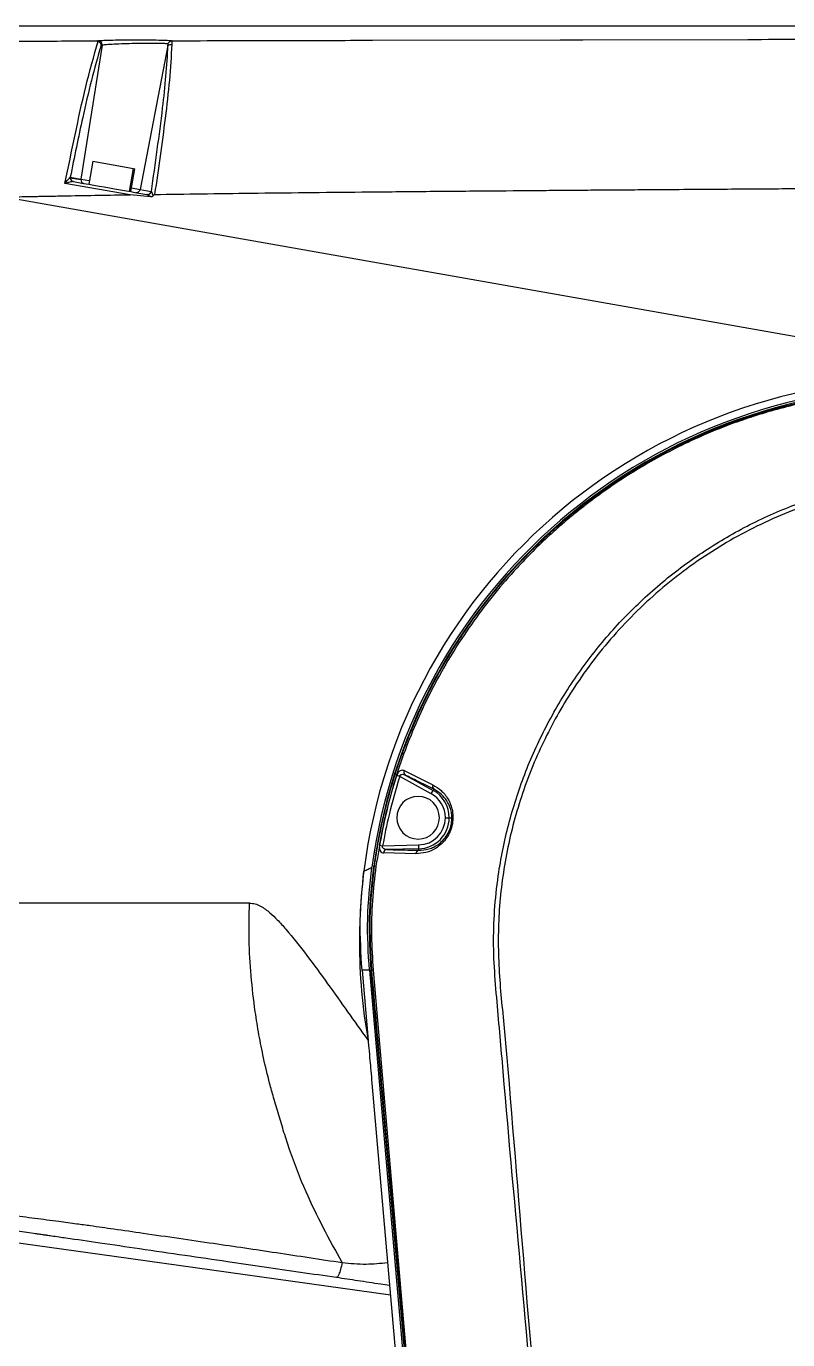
# Model space of a CAD drawing. Header units: millimetres. Extents: x -13464 to 9471, y -517 to 17126.
# Drawn here: x 6673.9 to 6772, y 1248.8 to 1418 of the extents above; entities that cross this region are included whole.
import ezdxf

# ---------------------------------------------------------------- set-up
doc = ezdxf.new("R2010")
doc.units = ezdxf.units.MM

msp = doc.modelspace()

# ---------------------------------------------------------------- linework, layer by layer
at = {"color": 7, "linetype": 'Continuous', "lineweight": 25}
for p, q in [((6777.34, 1418.05), (6599.34, 1418.05)), ((6618.37, 1416.14), (6673.86, 1416.14)), ((6683.64, 1415.61), (6680.9, 1398.36)), ((6682.94, 1416.16), (6683.16, 1416.18)), ((6683.65, 1415.69), (6683.49, 1415.67)), ((6683.49, 1415.67), (6683.5, 1415.59)), ((6683.64, 1415.61), (6683.5, 1415.59)), ((6692.12, 1415.56), (6688.52, 1397.02)), ((6718.48, 1416.24), (6766.81, 1416.36)), ((6682.44, 1400.64), (6681.92, 1397.68)), ((6682.44, 1400.64), (6687.69, 1399.71)), ((6679.54, 1398.6), (6680.9, 1398.36)), ((6679.54, 1398.53), (6680.89, 1398.29)), ((6680.9, 1398.36), (6682, 1398.17)), ((6687.17, 1396.76), (6687.69, 1399.71)), ((6687.33, 1396.73), (6687.85, 1399.68)), ((6687.69, 1399.71), (6687.85, 1399.68)), ((6687.25, 1396.33), (6678.85, 1397.8)), ((6679.93, 1398.03), (6679.92, 1398.03)), ((6687.42, 1397.21), (6688.52, 1397.02)), ((6688.52, 1397.02), (6689.96, 1396.76)), ((6671.05, 1396.05), (6832.74, 1367.53)), ((6689.91, 1396.07), (6687.25, 1396.33)), ((6722.55, 1322.11), (6726.24, 1320.28)), ((6721.98, 1321.36), (6721.59, 1321.48)), ((6726.04, 1319.13), (6721.98, 1321.36)), ((6722.69, 1321.54), (6726.28, 1319.56)), ((6726.04, 1319.13), (6726.28, 1319.56)), ((6726.37, 1319.72), (6726.28, 1319.56)), ((6727.86, 1316.05), (6728.36, 1316.05)), ((6728.36, 1316.05), (6728.69, 1316.05)), ((6719.37, 1312.51), (6719.77, 1312.43)), ((6719.77, 1312.43), (6724.42, 1312.53)), ((6724.43, 1312.03), (6720.3, 1311.94)), ((6724.43, 1312.03), (6724.42, 1312.53)), ((6724.43, 1311.85), (6724.43, 1312.03)), ((6724.06, 1311.41), (6719.91, 1311.51)), ((6702.62, 1305.04), (6602.73, 1305.05)), ((6717.12, 1296.4), (6717.91, 1287.34)), ((6718.07, 1296.38), (6723.52, 1234.07)), ((6723.76, 1234.09), (6718.31, 1296.38)), ((6718.55, 1296.39), (6722.14, 1254.93)), ((6718.39, 1281.84), (6722.58, 1233.99)), ((6722.14, 1254.93), (6723.92, 1234.41))]:
    msp.add_line(p, q, dxfattribs=at)
at = {"color": 7, "linetype": 'Continuous', "lineweight": 25, "flags": 128}
for points in [[(6718.48, 1416.24), (6745.55, 1416.3), (6766.81, 1416.36)], [(6718.64, 1309.79), (6718.69, 1309.81), (6718.73, 1309.83)], [(6718.07, 1296.38), (6717.53, 1296.39), (6717.12, 1296.4)], [(6718.39, 1296.37), (6718.35, 1296.37), (6718.31, 1296.38)], [(6630.22, 1267.19), (6685.18, 1259.53), (6720.78, 1254.57)]]:
    msp.add_lwpolyline(points, dxfattribs=at)
at = {"color": 7, "linetype": 'Continuous', "lineweight": 25}
for centre, radius, start, end in [((6683.15, 1415.69), 0.496, 359.6018, 88.3197), ((6683.13, 1415.68), 0.517, 352.1514, 0.5183), ((6680.02, 1398.52), 0.5, 171.136, 258.0958), ((6680.05, 1398.52), 0.517, 170.9643, 179.3401), ((6680.02, 1398.51), 0.488, 178.4938, 259.2085), ((6681.41, 1398.28), 0.517, 170.9643, 179.3401), ((6681.38, 1398.27), 0.488, 178.4938, 259.2085), ((6688.04, 1397.1), 0.491, 260.9872, 349.999), ((6689.47, 1396.85), 0.491, 260.9872, 349.999), ((6689.49, 1396.86), 0.506, 262.785, 348.0942), ((6789.34, 1300.05), 72.56, 0.7897, 172.7781), ((6789.34, 1300.05), 71.61, 0.4093, 172.2912), ((6789.34, 1300.05), 71.37, 0.4093, 172.155), ((6722.96, 1321.91), 0.453, 153.9257, 233.7634), ((6724.34, 1316.05), 2.75, 0, 180), ((6724.34, 1316.05), 3.52, 0, 61.1713), ((6726.64, 1320.08), 0.447, 153.4315, 232.8317), ((6724.34, 1316.05), 4.02, 0, 61.1713), ((6724.34, 1316.05), 2.75, 180, 0), ((6724.34, 1316.05), 3.52, 271.1713, 0), ((6724.34, 1316.05), 4.02, 271.1713, 0), ((6720.36, 1311.5), 0.453, 98.3023, 177.9555), ((6724.51, 1311.41), 0.446, 99.7385, 179.039), ((6789.34, 1300.05), 72.56, 172.7781, 180), ((6717.09, 1296.76), 13.17, 82.0646, 82.8516), ((6789.34, 1300.05), 72.56, 180, 190.0836), ((6721.44, 1263.27), 33.25, 94.9863, 95.2582), ((6723.92, 1234.5), 20.51, 94.9895, 95.3191)]:
    msp.add_arc(centre, radius, start, end, dxfattribs=at)
for points, knots in [([(6673.86, 1416.14), (6675.38, 1416.14), (6676.95, 1416.14), (6678.9, 1416.15), (6680.41, 1416.15), (6681.87, 1416.15), (6682.94, 1416.16)], [0, 0, 0, 0, 0.499524, 0.517284, 0.647363, 1, 1, 1, 1]), ([(6678.85, 1397.8), (6679.28, 1399.89), (6680.15, 1404.07), (6681.49, 1410.36), (6682.58, 1414.2), (6683.12, 1416.12)], [0, 0, 0, 0, 0.331566, 0.66492, 1, 1, 1, 1]), ([(6683.5, 1415.59), (6683.07, 1414.11), (6682.22, 1411.14), (6680.92, 1405.38), (6680.05, 1401.17), (6679.53, 1398.6)], [0, 0, 0, 0, 0.280092, 0.559763, 1, 1, 1, 1]), ([(6683.12, 1416.12), (6683.09, 1416.13), (6683.03, 1416.15), (6682.97, 1416.15), (6682.94, 1416.16)], [0, 0, 0, 0, 0.487336, 1, 1, 1, 1]), ([(6683.12, 1416.12), (6683.16, 1416.1), (6683.26, 1416.05), (6683.37, 1415.94), (6683.46, 1415.81), (6683.48, 1415.72), (6683.49, 1415.67)], [0, 0, 0, 0, 0.237929, 0.49978, 0.721685, 1, 1, 1, 1]), ([(6683.16, 1416.18), (6683.31, 1416.2), (6683.63, 1416.23), (6684.65, 1416.27), (6686.15, 1416.3), (6688, 1416.31), (6689.84, 1416.3), (6691.3, 1416.27), (6692.26, 1416.23), (6692.54, 1416.19), (6692.67, 1416.18)], [0, 0, 0, 0, 0.100183, 0.219128, 0.355029, 0.501193, 0.646999, 0.782095, 0.900275, 1, 1, 1, 1]), ([(6692.13, 1415.78), (6691.96, 1415.79), (6691.6, 1415.82), (6690.59, 1415.84), (6689.31, 1415.84), (6687.89, 1415.82), (6686.43, 1415.78), (6685.14, 1415.73), (6684.13, 1415.67), (6683.8, 1415.63), (6683.64, 1415.61)], [0, 0, 0, 0, 0.121872, 0.250391, 0.362807, 0.500418, 0.625422, 0.750382, 0.882253, 1, 1, 1, 1]), ([(6689.98, 1396.75), (6690.24, 1398.56), (6690.75, 1402.16), (6691.41, 1407.15), (6691.9, 1411.68), (6692.05, 1414.27), (6692.12, 1415.56)], [0, 0, 0, 0, 0.280118, 0.560195, 0.780072, 1, 1, 1, 1]), ([(6692.62, 1415.71), (6692.53, 1414.19), (6692.35, 1411.14), (6691.78, 1406.23), (6691.11, 1401.31), (6690.64, 1398.02), (6690.4, 1396.37)], [0, 0, 0, 0, 0.251409, 0.502116, 0.751483, 1, 1, 1, 1]), ([(6692.12, 1415.56), (6692.12, 1415.6), (6692.12, 1415.68), (6692.13, 1415.75), (6692.13, 1415.78)], [0, 0, 0, 0, 0.56, 1, 1, 1, 1]), ([(6692.12, 1415.56), (6692.14, 1415.59), (6692.19, 1415.64), (6692.33, 1415.69), (6692.48, 1415.72), (6692.57, 1415.71), (6692.62, 1415.71)], [0, 0, 0, 0, 0.273321, 0.561646, 0.786679, 1, 1, 1, 1]), ([(6692.13, 1415.78), (6692.15, 1415.83), (6692.19, 1415.93), (6692.31, 1416.05), (6692.46, 1416.15), (6692.57, 1416.17), (6692.63, 1416.18)], [0, 0, 0, 0, 0.250077, 0.500333, 0.750383, 1, 1, 1, 1]), ([(6692.63, 1416.18), (6692.63, 1416.09), (6692.63, 1415.94), (6692.62, 1415.78), (6692.62, 1415.71)], [0, 0, 0, 0, 0.559999, 1, 1, 1, 1]), ([(6692.67, 1416.18), (6692.66, 1416.18), (6692.65, 1416.18), (6692.64, 1416.18), (6692.63, 1416.18)], [0, 0, 0, 0, 0.5600017, 1, 1, 1, 1]), ([(6692.67, 1416.18), (6697.49, 1416.19), (6706.09, 1416.21), (6714.7, 1416.23), (6718.48, 1416.24)], [0, 0, 0, 0, 0.5599995, 1, 1, 1, 1]), ([(6766.81, 1416.36), (6769.2, 1416.36), (6772.32, 1416.37), (6775.83, 1416.38), (6776.96, 1416.38), (6777.36, 1416.38)], [0, 0, 0, 0, 0.680373, 0.885279, 1, 1, 1, 1]), ([(6678.85, 1397.8), (6678.99, 1397.97), (6679.18, 1398.22), (6679.39, 1398.46), (6679.48, 1398.56), (6679.51, 1398.59), (6679.53, 1398.6)], [0, 0, 0, 0, 0.54163, 0.78941, 0.900814, 1, 1, 1, 1]), ([(6679.53, 1398.6), (6679.53, 1398.6), (6679.54, 1398.6), (6679.54, 1398.6), (6679.54, 1398.6)], [0, 0, 0, 0, 0.56, 1, 1, 1, 1]), ([(6679.92, 1398.03), (6679.9, 1398.03), (6679.85, 1398.03), (6679.7, 1398.01), (6679.37, 1397.94), (6679.07, 1397.86), (6678.85, 1397.8)], [0, 0, 0, 0, 0.099146, 0.210515, 0.458283, 1, 1, 1, 1]), ([(6679.93, 1398.03), (6681.7, 1397.72), (6684.85, 1397.17), (6688.01, 1396.61), (6689.4, 1396.36)], [0, 0, 0, 0, 0.56, 1, 1, 1, 1]), ([(6689.96, 1396.76), (6689.96, 1396.76), (6689.97, 1396.76), (6689.98, 1396.76), (6689.98, 1396.75)], [0, 0, 0, 0, 0.5600003, 1, 1, 1, 1]), ([(6689.98, 1396.75), (6690, 1396.73), (6690.02, 1396.67), (6690.09, 1396.47), (6690.15, 1396.3), (6690.19, 1396.17)], [0, 0, 0, 0, 0.215653, 0.460858, 1, 1, 1, 1]), ([(6690.4, 1396.37), (6692.41, 1396.4), (6696.57, 1396.46), (6703.03, 1396.54), (6709.92, 1396.62), (6717.25, 1396.69), (6725.01, 1396.77), (6732.68, 1396.83), (6738.76, 1396.88), (6743.13, 1396.92), (6746.23, 1396.94), (6749.41, 1396.97), (6752.96, 1396.99), (6756.98, 1397.02), (6761.37, 1397.05), (6765.67, 1397.08), (6769.79, 1397.11), (6773.11, 1397.13), (6775.76, 1397.16), (6777.44, 1397.18), (6778.83, 1397.13), (6779.59, 1397.08), (6779.96, 1397.05)], [0, 0, 0, 0, 0.067217, 0.139302, 0.216256, 0.298079, 0.384771, 0.476331, 0.554863, 0.588414, 0.622966, 0.658519, 0.695074, 0.741855, 0.793039, 0.842344, 0.885889, 0.931051, 0.953556, 0.974534, 0.987425, 1, 1, 1, 1]), ([(6671.05, 1396.05), (6671.19, 1396.05), (6671.6, 1396.05), (6672.95, 1396.08), (6674.18, 1396.1), (6675.19, 1396.12), (6675.39, 1396.13), (6676.04, 1396.14), (6677.33, 1396.16), (6681.18, 1396.24), (6684.55, 1396.29), (6687.25, 1396.33)], [0, 0, 0, 0, 0.025639, 0.075852, 0.25, 0.254532, 0.262233, 0.287144, 0.375001, 0.500001, 1, 1, 1, 1]), ([(6689.43, 1396.36), (6689.42, 1396.36), (6689.41, 1396.36), (6689.4, 1396.36), (6689.4, 1396.36)], [0, 0, 0, 0, 0.559999, 1, 1, 1, 1]), ([(6689.91, 1396.07), (6689.81, 1396.13), (6689.67, 1396.22), (6689.51, 1396.32), (6689.45, 1396.34), (6689.43, 1396.36)], [0, 0, 0, 0, 0.5387354, 0.7832498, 1, 1, 1, 1]), ([(6690.19, 1396.17), (6690.18, 1396.16), (6690.15, 1396.12), (6690.08, 1396.08), (6690, 1396.06), (6689.94, 1396.07), (6689.91, 1396.07)], [0, 0, 0, 0, 0.223815, 0.448459, 0.700702, 1, 1, 1, 1]), ([(6690.4, 1396.37), (6690.4, 1396.37), (6690.38, 1396.37), (6690.34, 1396.36), (6690.27, 1396.3), (6690.23, 1396.23), (6690.19, 1396.17)], [0, 0, 0, 0, 0.081255, 0.169762, 0.382079, 1, 1, 1, 1]), ([(6718.73, 1309.83), (6718.89, 1310.89), (6719.25, 1313.25), (6720.08, 1317.1), (6720.98, 1320.34), (6721.77, 1322.79), (6722.29, 1324.26), (6722.86, 1325.78), (6723.48, 1327.35), (6724.17, 1328.96), (6724.92, 1330.6), (6725.75, 1332.28), (6726.58, 1333.88), (6727.47, 1335.47), (6728.46, 1337.16), (6729.7, 1339.12), (6731.2, 1341.33), (6732.82, 1343.52), (6734.54, 1345.67), (6736.39, 1347.81), (6738.47, 1350.02), (6740.55, 1352.05), (6742.6, 1353.89), (6744.81, 1355.75), (6747.57, 1357.86), (6750.94, 1360.16), (6754.63, 1362.37), (6758.26, 1364.24), (6761.46, 1365.68), (6766.07, 1367.52), (6772.43, 1369.46), (6780.83, 1371.04), (6786.51, 1371.24), (6789.35, 1371.33)], [0, 0, 0, 0, 0.031599, 0.070115, 0.115545, 0.130253, 0.145561, 0.161469, 0.177978, 0.195088, 0.212798, 0.231109, 0.25002, 0.265659, 0.284807, 0.307466, 0.333634, 0.363312, 0.387481, 0.414494, 0.446394, 0.476328, 0.499998, 0.527287, 0.561227, 0.601816, 0.647083, 0.687465, 0.721743, 0.749917, 0.833279, 0.91664, 1, 1, 1, 1]), ([(6789.35, 1371.22), (6788.81, 1371.22), (6787.41, 1371.21), (6784.8, 1371.09), (6781.18, 1370.78), (6777.28, 1370.21), (6773.5, 1369.44), (6770.24, 1368.6), (6767.22, 1367.68), (6763.07, 1366.22), (6757.82, 1363.93), (6751.84, 1360.58), (6747.93, 1357.89), (6745.84, 1356.28), (6745.19, 1355.77), (6744.54, 1355.26), (6743.91, 1354.73), (6743.28, 1354.2), (6742.81, 1353.8), (6742.4, 1353.44), (6741.94, 1353.03), (6740.06, 1351.33), (6737.37, 1348.65), (6734.15, 1344.93), (6731.48, 1341.42), (6729.02, 1337.75), (6726.1, 1332.74), (6723.09, 1326.26), (6720.38, 1318.19), (6719.4, 1312.61), (6718.91, 1309.81)], [0, 0, 0, 0, 0.015652, 0.041254, 0.076923, 0.122556, 0.157364, 0.190563, 0.221507, 0.250222, 0.320094, 0.389969, 0.451607, 0.45969, 0.467773, 0.475858, 0.483942, 0.492027, 0.500112, 0.502088, 0.508202, 0.518097, 0.576818, 0.619882, 0.662799, 0.706471, 0.750084, 0.833226, 0.916411, 1, 1, 1, 1]), ([(6758.91, 1178.31), (6757.06, 1180.7), (6753.37, 1185.46), (6748.55, 1193.11), (6744.75, 1201.34), (6742.18, 1210.06), (6740.82, 1219.03), (6739.03, 1242.94), (6736.7, 1266.78), (6734.68, 1290.63), (6733.83, 1299.58), (6734.41, 1307.86), (6735.89, 1315.22), (6737.96, 1321.67), (6740.73, 1327.84), (6744.18, 1333.66), (6748.25, 1339.07), (6752.91, 1343.98), (6758.08, 1348.34), (6763.71, 1352.1), (6769.72, 1355.21), (6776.06, 1357.62), (6782.64, 1359.35), (6787.14, 1359.87), (6789.39, 1360.14)], [0, 0, 0, 0, 0.041881, 0.083578, 0.125178, 0.167243, 0.209251, 0.250848, 0.500012, 0.54154, 0.583161, 0.624659, 0.656044, 0.687263, 0.718382, 0.749757, 0.780974, 0.812095, 0.843473, 0.874692, 0.905827, 0.937238, 0.968587, 1, 1, 1, 1]), ([(6789.44, 1359.48), (6786.47, 1359.12), (6780.54, 1358.38), (6771.99, 1355.62), (6763.95, 1351.69), (6756.6, 1346.58), (6750.09, 1340.45), (6744.83, 1333.73), (6740.77, 1326.74), (6737.79, 1319.67), (6735.76, 1312.29), (6734.67, 1304.7), (6734.6, 1297.03), (6735.41, 1289.4), (6737.54, 1264.25), (6739.41, 1239.02), (6742.19, 1213.76), (6744.05, 1206.06), (6746.77, 1198.65), (6750.39, 1191.67), (6754.7, 1185.06), (6757.9, 1180.88), (6759.51, 1178.78)], [0, 0, 0, 0, 0.041659, 0.083375, 0.124776, 0.166334, 0.207836, 0.249275, 0.284992, 0.320434, 0.356132, 0.391704, 0.427184, 0.462979, 0.498803, 0.779662, 0.816456, 0.853459, 0.890031, 0.926429, 0.963082, 1, 1, 1, 1]), ([(6722.55, 1322.11), (6722.47, 1322.13), (6722.31, 1322.19), (6722.08, 1322.12), (6721.9, 1321.99), (6721.77, 1321.86), (6721.67, 1321.68), (6721.62, 1321.55), (6721.59, 1321.48)], [0, 0, 0, 0, 0.249369, 0.498447, 0.624269, 0.749392, 0.874588, 1, 1, 1, 1]), ([(6719.37, 1312.51), (6719.67, 1314.02), (6720.26, 1317.05), (6721.15, 1320.01), (6721.59, 1321.48)], [0, 0, 0, 0, 0.5006692, 1, 1, 1, 1]), ([(6721.98, 1321.36), (6721.49, 1319.72), (6720.61, 1316.77), (6720.03, 1313.76), (6719.77, 1312.43)], [0, 0, 0, 0, 0.559968, 1, 1, 1, 1]), ([(6721.98, 1321.36), (6721.98, 1321.4), (6722, 1321.47), (6722.06, 1321.55), (6722.14, 1321.61), (6722.28, 1321.65), (6722.47, 1321.64), (6722.61, 1321.57), (6722.69, 1321.54)], [0, 0, 0, 0, 0.106286, 0.209892, 0.316464, 0.440364, 0.707658, 1, 1, 1, 1]), ([(6726.37, 1319.72), (6725.67, 1320.07), (6724.42, 1320.69), (6723.22, 1321.28), (6722.69, 1321.54)], [0, 0, 0, 0, 0.559995, 1, 1, 1, 1]), ([(6726.24, 1320.28), (6726.6, 1320.06), (6727.33, 1319.63), (6728.24, 1318.53), (6728.76, 1317.24), (6728.87, 1315.99), (6728.74, 1314.98), (6728.39, 1314.03), (6727.73, 1312.97), (6726.68, 1312.05), (6725.35, 1311.49), (6724.49, 1311.44), (6724.06, 1311.41)], [0, 0, 0, 0, 0.124213, 0.248958, 0.373995, 0.436902, 0.499733, 0.562527, 0.625436, 0.75019, 0.87513, 1, 1, 1, 1]), ([(6728.69, 1316.05), (6728.68, 1316.28), (6728.65, 1316.78), (6728.4, 1317.64), (6727.73, 1318.86), (6726.91, 1319.38), (6726.37, 1319.72)], [0, 0, 0, 0, 0.119011, 0.251638, 0.502822, 1, 1, 1, 1]), ([(6724.43, 1311.85), (6724.86, 1311.87), (6725.71, 1311.92), (6726.85, 1312.47), (6727.69, 1313.23), (6728.15, 1313.9), (6728.43, 1314.5), (6728.59, 1315.01), (6728.68, 1315.53), (6728.69, 1315.87), (6728.69, 1316.05)], [0, 0, 0, 0, 0.249471, 0.498697, 0.633173, 0.749144, 0.812955, 0.874944, 0.936744, 1, 1, 1, 1]), ([(6719.37, 1312.51), (6719.36, 1312.44), (6719.34, 1312.3), (6719.36, 1312.09), (6719.4, 1311.92), (6719.49, 1311.72), (6719.66, 1311.55), (6719.83, 1311.53), (6719.91, 1311.51)], [0, 0, 0, 0, 0.125367, 0.250399, 0.375558, 0.50148, 0.750768, 1, 1, 1, 1]), ([(6720.3, 1311.94), (6720.22, 1311.95), (6720.06, 1311.96), (6719.89, 1312.04), (6719.8, 1312.14), (6719.75, 1312.23), (6719.74, 1312.33), (6719.76, 1312.4), (6719.77, 1312.43)], [0, 0, 0, 0, 0.291539, 0.557834, 0.681176, 0.788203, 0.892536, 1, 1, 1, 1]), ([(6720.3, 1311.94), (6721.05, 1311.93), (6722.39, 1311.89), (6723.81, 1311.86), (6724.43, 1311.85)], [0, 0, 0, 0, 0.560005, 1, 1, 1, 1]), ([(6717.36, 1309.17), (6717.55, 1309.25), (6717.89, 1309.41), (6718.23, 1309.58), (6718.38, 1309.65)], [0, 0, 0, 0, 0.56, 1, 1, 1, 1]), ([(6718.07, 1296.38), (6717.93, 1298.6), (6717.67, 1303.03), (6718.14, 1307.44), (6718.38, 1309.65)], [0, 0, 0, 0, 0.49999, 1, 1, 1, 1]), ([(6718.39, 1296.37), (6718.26, 1298.62), (6718, 1303.12), (6718.48, 1307.59), (6718.73, 1309.83)], [0, 0, 0, 0, 0.5, 1, 1, 1, 1]), ([(6718.91, 1309.81), (6718.73, 1308.32), (6718.39, 1305.36), (6718.28, 1300.87), (6718.46, 1297.89), (6718.55, 1296.39)], [0, 0, 0, 0, 0.332639, 0.664996, 1, 1, 1, 1]), ([(6706.4, 1277.72), (6706.28, 1278.1), (6706.05, 1278.86), (6705.65, 1280.22), (6705.08, 1282.29), (6704.44, 1284.98), (6703.83, 1288.06), (6703.26, 1291.58), (6702.8, 1295.65), (6702.5, 1300.32), (6702.58, 1303.47), (6702.62, 1305.04)], [0, 0, 0, 0, 0.043983, 0.087954, 0.157032, 0.280358, 0.391046, 0.499615, 0.668036, 0.833755, 1, 1, 1, 1]), ([(6702.62, 1305.04), (6702.87, 1305.02), (6703.36, 1304.98), (6704.28, 1304.57), (6705.23, 1303.85), (6706.29, 1302.82), (6707.92, 1301.01), (6710.07, 1298.25), (6712.68, 1294.68), (6715.27, 1291.05), (6716.99, 1288.6), (6717.89, 1287.38), (6717.91, 1287.34)], [0, 0, 0, 0, 0.031212, 0.062551, 0.124983, 0.18054, 0.249115, 0.432006, 0.622067, 0.808521, 0.995031, 1, 1, 1, 1]), ([(6722.02, 1254.92), (6721.34, 1262.66), (6720.13, 1276.47), (6718.92, 1290.29), (6718.39, 1296.37)], [0, 0, 0, 0, 0.56, 1, 1, 1, 1]), ([(6717.85, 1287.87), (6717.87, 1287.66), (6717.92, 1287.17), (6718.01, 1286.13), (6718.13, 1284.86), (6718.26, 1283.35), (6718.34, 1282.38), (6718.39, 1281.84)], [0, 0, 0, 0, 0.105101, 0.247447, 0.518113, 0.735426, 1, 1, 1, 1]), ([(6564.34, 1278.89), (6566.3, 1278.62), (6570.32, 1278.06), (6576.47, 1277.21), (6582.88, 1276.34), (6588.49, 1275.58), (6593.09, 1274.97), (6596.51, 1274.52), (6599.56, 1274.13), (6602.4, 1273.76), (6605.04, 1273.42), (6607.73, 1273.08), (6610.55, 1272.72), (6613.74, 1272.32), (6617.3, 1271.86), (6621.04, 1271.38), (6624.5, 1270.94), (6627.23, 1270.59), (6629.09, 1270.35), (6630.43, 1270.19), (6631.7, 1270.05), (6633.23, 1269.86), (6635.07, 1269.64), (6637.03, 1269.4), (6639.23, 1269.12), (6641.8, 1268.78), (6645.06, 1268.36), (6649.01, 1267.84), (6653.66, 1267.23), (6658.32, 1266.61), (6662.41, 1266.07), (6665.75, 1265.63), (6668.77, 1265.24), (6671.86, 1264.84), (6674.96, 1264.44), (6677.81, 1264.06), (6680.19, 1263.75), (6682.55, 1263.43), (6685.39, 1263.02), (6689.18, 1262.47), (6693.47, 1261.85), (6697.83, 1261.22), (6702.04, 1260.6), (6706.14, 1259.99), (6710.33, 1259.36), (6713.14, 1258.93), (6714.56, 1258.71)], [0, 0, 0, 0, 0.039051, 0.079938, 0.122666, 0.166679, 0.191694, 0.214367, 0.234702, 0.252383, 0.270943, 0.287159, 0.305844, 0.327002, 0.350638, 0.376756, 0.401385, 0.419467, 0.431196, 0.438282, 0.446169, 0.456402, 0.468616, 0.482813, 0.495328, 0.512401, 0.534042, 0.560263, 0.59108, 0.626516, 0.653129, 0.672516, 0.69291, 0.713391, 0.733959, 0.754644, 0.770222, 0.781817, 0.801956, 0.827402, 0.858206, 0.888359, 0.915336, 0.942984, 0.971223, 1, 1, 1, 1]), ([(6713.81, 1256.78), (6712.27, 1257), (6709.17, 1257.45), (6704.5, 1258.13), (6699.54, 1258.86), (6694.19, 1259.64), (6688.7, 1260.44), (6683.58, 1261.19), (6680.14, 1261.69), (6678.05, 1261.99), (6677.24, 1262.11), (6676.67, 1262.19), (6676.29, 1262.25), (6676, 1262.29), (6675.59, 1262.35), (6675.21, 1262.4), (6673.37, 1262.67), (6670.05, 1263.14), (6665.19, 1263.83), (6660.34, 1264.53), (6655.68, 1265.19), (6650.5, 1265.93), (6645.26, 1266.67), (6640.28, 1267.38), (6636.99, 1267.85), (6634.81, 1268.16), (6633.39, 1268.37), (6632.09, 1268.55), (6630.99, 1268.71), (6630.09, 1268.84), (6629.08, 1268.98), (6627.4, 1269.22), (6625, 1269.56), (6622.29, 1269.95), (6619.88, 1270.29), (6617.79, 1270.59), (6615.31, 1270.94), (6612.31, 1271.37), (6608.71, 1271.88), (6605.02, 1272.4), (6601.48, 1272.91), (6598.14, 1273.38), (6594.93, 1273.84), (6591.66, 1274.31), (6588.36, 1274.78), (6585.15, 1275.23), (6582.28, 1275.64), (6579.15, 1276.08), (6575.36, 1276.62), (6570.23, 1277.35), (6566.43, 1277.89), (6564.34, 1278.19)], [0, 0, 0, 0, 0.031253, 0.062819, 0.094698, 0.131775, 0.171257, 0.205781, 0.235346, 0.240951, 0.247834, 0.251795, 0.252527, 0.255552, 0.257582, 0.260738, 0.263267, 0.294373, 0.327168, 0.36064, 0.391411, 0.420358, 0.464288, 0.496305, 0.520102, 0.530083, 0.539957, 0.54858, 0.555952, 0.562073, 0.566687, 0.576128, 0.595702, 0.614764, 0.630327, 0.643894, 0.656635, 0.679919, 0.703888, 0.72854, 0.753876, 0.77461, 0.7954, 0.818156, 0.840036, 0.861415, 0.882395, 0.897321, 0.924009, 0.958236, 1, 1, 1, 1]), ([(6714.56, 1258.71), (6712.92, 1261.71), (6710.35, 1266.4), (6708.16, 1272.16), (6707.05, 1275.48), (6706.62, 1276.97), (6706.4, 1277.72)], [0, 0, 0, 0, 0.49522, 0.776301, 0.887805, 1, 1, 1, 1]), ([(6714.56, 1258.71), (6714.49, 1258.41), (6714.36, 1257.8), (6714.14, 1257.19), (6713.95, 1256.84), (6713.85, 1256.8), (6713.81, 1256.78)], [0, 0, 0, 0, 0.274273, 0.561405, 0.785725, 1, 1, 1, 1]), ([(6714.56, 1258.71), (6715.59, 1258.61), (6717.54, 1258.43), (6719.49, 1258.63), (6720.41, 1258.72)], [0, 0, 0, 0, 0.52817, 1, 1, 1, 1]), ([(6720.67, 1255.74), (6720.29, 1255.8), (6718.9, 1256.01), (6716.69, 1256.35), (6714.74, 1256.64), (6713.81, 1256.78)], [0, 0, 0, 0, 0.165941, 0.603223, 1, 1, 1, 1]), ([(6723.81, 1234.4), (6723.48, 1238.23), (6722.88, 1245.07), (6722.28, 1251.91), (6722.02, 1254.92)], [0, 0, 0, 0, 0.56, 1, 1, 1, 1])]:
    msp.add_open_spline(points, degree=3, knots=knots, dxfattribs=at)
for points in [[(6717.12, 1296.4), (6716.99, 1298.53), (6716.73, 1302.79), (6717.15, 1307.04), (6717.36, 1309.17)], [(6718.31, 1296.38), (6718.18, 1298.62), (6717.91, 1303.09), (6718.4, 1307.56), (6718.64, 1309.79)]]:
    msp.add_open_spline(points, degree=3, dxfattribs=at)

doc.saveas('drawing.dxf')
